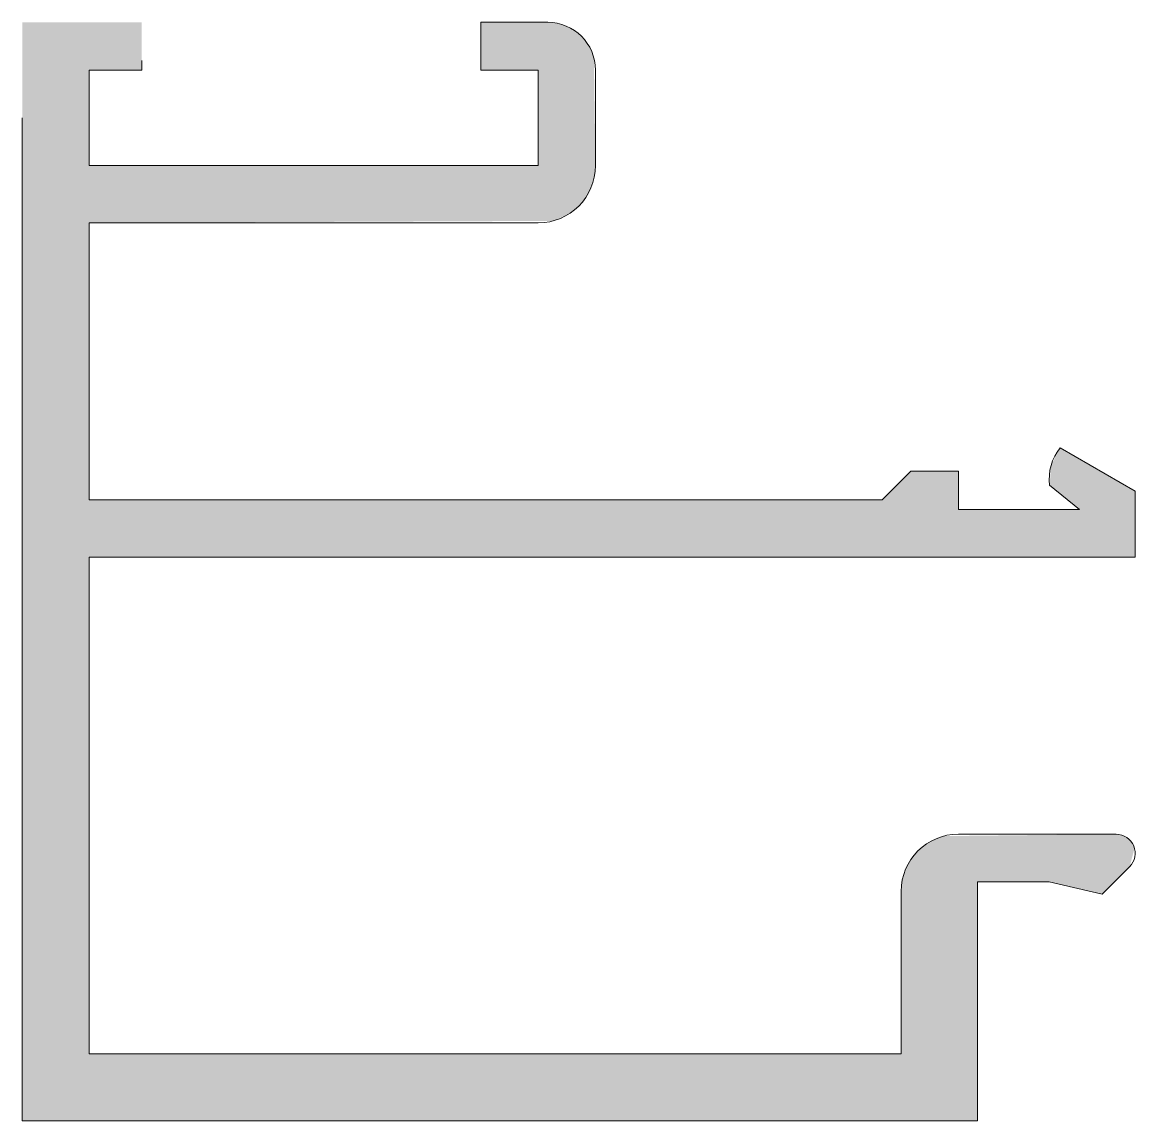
# Model space of a CAD drawing. Header units: metres. Extents: x 0 to 23.3, y 0 to 23.
import ezdxf

# ---------------------------------------------------------------- set-up
doc = ezdxf.new("R2010")
doc.units = ezdxf.units.M
doc.layers.add('A-DETL-GENF', color=92, linetype='Continuous', lineweight=18)

# ---------------------------------------------------------------- blocks, each defined once
blk = doc.blocks.new('31 Solarlux p_01 - 31Solarlux p_01-4732802-00_0 Basismaterialen')
at = {"layer": 'A-DETL-GENF'}
blk.add_hatch(color=256, dxfattribs=at).paths.add_polyline_path([(0, 21.8), (0, 0), (20, 0), (20, 5), (21.5, 5), (22.607, 4.741), (23.183, 5.317), (23.286, 5.704), (23.183, 5.883), (23.004, 5.986), (22.872, 6), (19.289, 5.959), (19, 5.839), (18.751, 5.649), (18.561, 5.4), (18.441, 5.111), (18.4, 4.8), (18.4, 1.4), (1.4, 1.4), (1.4, 11.8), (23.3, 11.8), (23.3, 13.18), (21.73, 14.087), (21.539, 13.72), (21.509, 13.307), (22.136, 12.8), (19.6, 12.8), (19.6, 13.6), (18.6, 13.6), (18, 13), (1.4, 13), (1.4, 18.8), (11.111, 18.841), (11.4, 18.961), (11.649, 19.151), (11.839, 19.4), (11.959, 19.689), (12, 20), (11.966, 22.259), (11.866, 22.5), (11.707, 22.707), (11.5, 22.866), (11.259, 22.966), (11, 23), (9.6, 23), (9.6, 22), (10.8, 22), (10.8, 20), (1.4, 20), (1.4, 22), (2.5, 22), (2.5, 23), (0, 23)])
for p, q in [((11, 23), (9.6, 23)), ((9.6, 23), (9.6, 22)), ((2.5, 22), (2.5, 22.2)), ((1.4, 20), (1.4, 22)), ((1.4, 22), (2.5, 22)), ((9.6, 22), (10.8, 22)), ((10.8, 22), (10.8, 20)), ((12, 20), (12, 22)), ((0, 21), (0, 0)), ((10.8, 20), (1.4, 20)), ((1.4, 13), (1.4, 18.8)), ((1.4, 18.8), (10.8, 18.8)), ((23.3, 13.18), (21.73, 14.087)), ((18.6, 13.6), (18, 13)), ((19.6, 13.6), (18.6, 13.6)), ((19.6, 12.8), (19.6, 13.6)), ((21.509, 13.307), (22.136, 12.8)), ((23.3, 11.8), (23.3, 13.18)), ((18, 13), (1.4, 13)), ((22.136, 12.8), (19.6, 12.8)), ((1.4, 1.4), (1.4, 11.8)), ((1.4, 11.8), (23.3, 11.8)), ((22.9, 6), (19.6, 6)), ((22.607, 4.741), (23.183, 5.317)), ((20, 0), (20, 5)), ((20, 5), (21.5, 5)), ((21.5, 5), (22.607, 4.741)), ((18.4, 4.8), (18.4, 1.4)), ((18.4, 1.4), (1.4, 1.4)), ((0, 0), (20, 0))]:
    blk.add_line(p, q, dxfattribs=at)
for centre, radius, start, end in [((11, 22), 1, 0, 90), ((10.8, 20), 1.2, 270, 0), ((22.52, 13.442), 1.02, 140.8105, 187.6317), ((19.6, 4.8), 1.2, 90, 180), ((22.9, 5.6), 0.4, 315, 90)]:
    blk.add_arc(centre, radius, start, end, dxfattribs=at)

msp = doc.modelspace()

# ---------------------------------------------------------------- block references
msp.add_blockref('31 Solarlux p_01 - 31Solarlux p_01-4732802-00_0 Basismaterialen', (0, 0))

doc.saveas('drawing.dxf')
